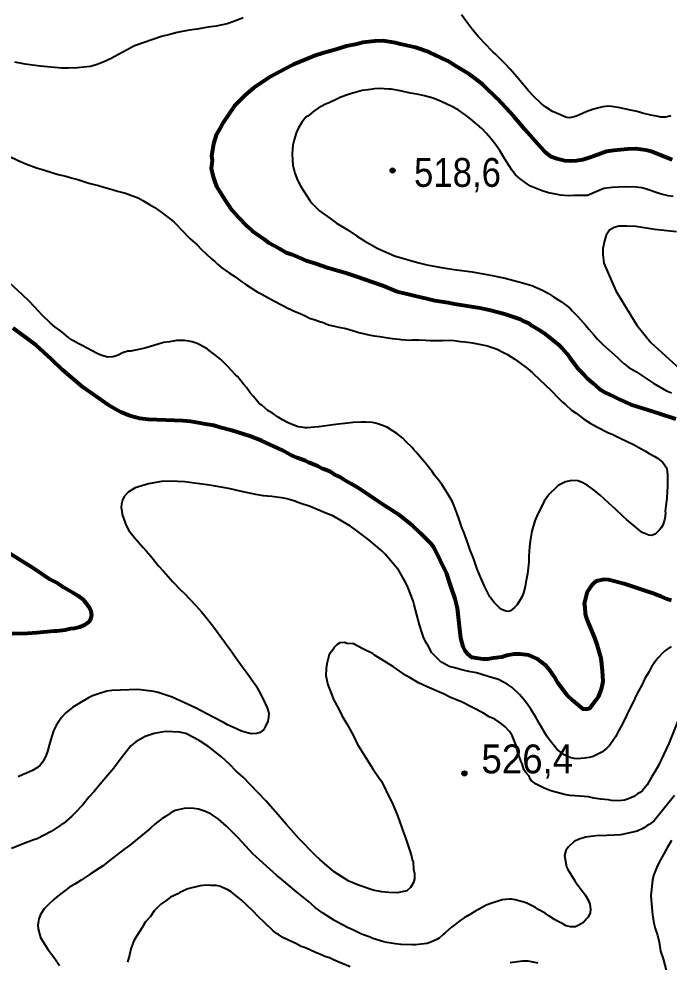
# Model space of a CAD drawing. Header units: metres. Extents: x 547833 to 556102, y 1844799 to 1850994.
# Drawn here: x 549065 to 549448, y 1846301 to 1846857 of the extents above; entities that cross this region are included whole.
import ezdxf

# ---------------------------------------------------------------- set-up
doc = ezdxf.new("R2010")
doc.units = ezdxf.units.M
doc.header["$LTSCALE"] = 6.8
for name, color, linetype, lineweight in [('1', 7, 'Continuous', 25), ('2', 7, 'Continuous', 53), ('5', 7, 'Continuous', 13)]:
    doc.layers.add(name, color=color, linetype=linetype, lineweight=lineweight)

msp = doc.modelspace()

# ---------------------------------------------------------------- hatches: boundary and pattern name
at = {"layer": '5'}
for points in [[(549286.93, 1846767.62, 1), (549283.93, 1846767.62, 1)], [(549329.27, 1846412.4, 1), (549326.27, 1846412.4, 1)]]:
    msp.add_hatch(color=256, dxfattribs=at).paths.add_polyline_path(points)

# ---------------------------------------------------------------- linework, layer by layer
at = {"layer": '1'}
for points in [[(549197.48, 1846857.5), (549195.55, 1846856.75), (549191.42, 1846855.24), (549188.02, 1846854.07), (549181.48, 1846852.64), (549176.73, 1846852.06), (549170.41, 1846850.91), (549165.67, 1846850.34), (549158.49, 1846848.96), (549154.2, 1846847.81), (549149.4, 1846846.59), (549133.35, 1846841.09), (549129.07, 1846838.8), (549126.22, 1846837.19)], [(549368.38, 1846811.49), (549365.74, 1846814.46), (549361.61, 1846819.28), (549358.66, 1846822.72), (549354.66, 1846827.43), (549351.91, 1846830.26), (549345.99, 1846836.26), (549344.56, 1846837.61), (549339.51, 1846842.69), (549337.04, 1846845.31), (549335.86, 1846846.68), (549332.04, 1846851.03), (549329.75, 1846854.18), (549326.09, 1846859.3)], [(549126.22, 1846837.19), (549121.47, 1846834.58), (549119.57, 1846833.59), (549115, 1846831.52), (549110.77, 1846829.86), (549108.94, 1846829.26), (549107.34, 1846828.94), (549099.85, 1846828.03), (549094.29, 1846827.86), (549090.49, 1846827.91), (549084.34, 1846828.43), (549077.81, 1846829.03), (549069.05, 1846830.25), (549062.95, 1846831.41)], [(549274.82, 1846815.71), (549272.37, 1846815.43), (549267.61, 1846814.77), (549260.65, 1846812.74), (549258.97, 1846812.3), (549255.05, 1846810.74), (549252.69, 1846809.73), (549248.45, 1846807.76), (549245.62, 1846806.45), (549241.66, 1846804.26), (549238.99, 1846802.6), (549235.6, 1846799.73), (549234.32, 1846798.97), (549232.15, 1846796.24), (549230.07, 1846792.78), (549228.87, 1846790.17), (549227.39, 1846785.79), (549226.63, 1846782.6), (549226.35, 1846777.49), (549226.41, 1846773.65), (549226.74, 1846770.71), (549227.89, 1846766.01), (549229.48, 1846761.85), (549231.39, 1846758.1), (549233.06, 1846755.44), (549236.66, 1846749.9), (549237.97, 1846748.19), (549242.31, 1846743.84), (549248.38, 1846739.45), (549252.42, 1846736.68), (549259.23, 1846732.37), (549264.18, 1846729.09), (549269.11, 1846726.06), (549276.8, 1846721.72), (549286.6, 1846717.25), (549300.05, 1846713.45), (549305.65, 1846712.1), (549315.15, 1846710.33), (549321.71, 1846709.33), (549332.4, 1846707.94), (549343.05, 1846705.93), (549351.67, 1846704.18), (549362.02, 1846701.51), (549367.41, 1846699.89), (549373.81, 1846697.02), (549377.24, 1846695.17), (549380.32, 1846693.17), (549384.87, 1846690.21), (549388.93, 1846687.2), (549390.29, 1846686.12), (549391.43, 1846684.76), (549394.38, 1846681.75), (549396.21, 1846679.85), (549399.21, 1846676.34), (549401.06, 1846674.2), (549404.06, 1846670.7), (549406.08, 1846668.2), (549408.04, 1846666.19), (549409.43, 1846664.86), (549417.96, 1846657.44), (549418.57, 1846656.8), (549420.02, 1846655.35), (549421.82, 1846653.76), (549424.64, 1846651.58), (549428.81, 1846649.22)], [(549450.75, 1846752.23), (549447.85, 1846752.76), (549443.09, 1846753.95), (549434.34, 1846756.85), (549432.24, 1846757.4), (549428.84, 1846757.88), (549422.71, 1846757.93), (549414.78, 1846757.59), (549409.93, 1846756.98), (549400.32, 1846752.95), (549396.72, 1846752.92), (549392.26, 1846752.91), (549389.05, 1846752.79), (549384.18, 1846753.11), (549382.52, 1846753.54), (549377.22, 1846754.43), (549373.49, 1846755.61), (549366.6, 1846758.43), (549364.85, 1846759.59), (549360.66, 1846762.71), (549357.9, 1846765.13), (549355.89, 1846767.63), (549352.28, 1846773.17), (549350.75, 1846775.72), (549348.76, 1846779.09), (549346.69, 1846782.08), (549343.33, 1846786.53), (549340.77, 1846789.47), (549337.96, 1846792.37), (549331.5, 1846797.96), (549329.59, 1846799.48), (549324.06, 1846803.44), (549319.97, 1846805.58), (549313.96, 1846808.37), (549309.41, 1846810.21), (549304.29, 1846811.61), (549300.62, 1846812.31), (549296.04, 1846813.28), (549291.61, 1846814.14), (549288.94, 1846814.71), (549284.64, 1846815.46), (549283.15, 1846815.54), (549277.65, 1846815.9), (549274.82, 1846815.71)], [(549449.35, 1846799.79), (549446.14, 1846799.14), (549443.36, 1846799.06), (549441.91, 1846799.52), (549437.52, 1846800.25), (549432.56, 1846801.42), (549429.41, 1846802.31), (549424.6, 1846803.37), (549423.04, 1846803.69), (549418.22, 1846804.75), (549417.19, 1846804.88), (549414.36, 1846805.29), (549412.44, 1846805.44), (549409.3, 1846805.18), (549406.84, 1846804.63), (549403.29, 1846803.57), (549399.53, 1846802.22), (549397.23, 1846801.31), (549394.25, 1846799.81), (549392.42, 1846799.21), (549390.56, 1846798.85), (549389.56, 1846798.73), (549388.04, 1846798.8), (549386.84, 1846799.29), (549384.69, 1846800.29), (549381.9, 1846801.35), (549379.61, 1846802.47), (549375.64, 1846804.9), (549372.81, 1846807.34), (549368.38, 1846811.49)], [(549059.13, 1846776.34), (549065.32, 1846773.3), (549069.45, 1846771.64), (549075.7, 1846769.23), (549079.9, 1846767.97), (549085.31, 1846766.22), (549088.46, 1846765.34), (549093.02, 1846764.25), (549096.17, 1846763.36), (549100.1, 1846762.32)], [(549100.1, 1846762.32), (549102.47, 1846761.59), (549106.56, 1846760.19), (549108.79, 1846759.57), (549112.19, 1846758.72), (549115.34, 1846757.83), (549120.32, 1846756.41), (549123.47, 1846755.53), (549128.07, 1846754.19), (549131.25, 1846753.05), (549135.62, 1846751.43), (549138.33, 1846749.99), (549142.16, 1846747.66), (549144.9, 1846745.97), (549148.9, 1846743.29), (549151.42, 1846741.31), (549155.45, 1846738.38), (549156.74, 1846737.15), (549162.38, 1846731.37), (549164.85, 1846728.76), (549166.28, 1846727.41), (549170.4, 1846723.73), (549172.59, 1846721.34), (549175.73, 1846718.42), (549178.59, 1846715.73), (549180.69, 1846714.09), (549182.4, 1846712.52), (549184.95, 1846710.3), (549186.77, 1846708.87), (549189.4, 1846707.04), (549192.42, 1846705.12), (549193.4, 1846704.36), (549196.73, 1846701.97), (549199.08, 1846700.36), (549205.68, 1846696.09), (549207.58, 1846695.06), (549209.87, 1846693.94), (549215.57, 1846690.83), (549220.7, 1846688.16), (549223.69, 1846686.5), (549228.38, 1846684.41), (549230.92, 1846683.32), (549234.41, 1846681.72), (549236.56, 1846680.71), (549239.84, 1846679.72), (549242.91, 1846678.45), (549244.08, 1846678.21), (549247.68, 1846676.74), (549252, 1846675.62), (549253.8, 1846675.33), (549257.84, 1846674.43), (549263.75, 1846672.74), (549265.59, 1846672.2), (549271.46, 1846670.76), (549274.58, 1846670.13), (549277.91, 1846669.77), (549282.56, 1846669.07), (549285.4, 1846668.66), (549289.37, 1846668.25), (549290.54, 1846668.01), (549295.52, 1846667.73), (549296.91, 1846667.77), (549300.96, 1846667.76), (549304.91, 1846667.61), (549307.57, 1846667.55)], [(549452.75, 1846731.49), (549439.99, 1846732.92), (549428.76, 1846734.65), (549423.5, 1846734.92), (549418.79, 1846734.92), (549416.02, 1846734.1), (549413.25, 1846732.45), (549411.31, 1846729.44), (549410.2, 1846726.14), (549409.37, 1846721.76), (549409.37, 1846718.19), (549409.85, 1846713.05), (549416.9, 1846696.66), (549429.33, 1846676.51), (549437.57, 1846666.36), (549454.79, 1846650.55)], [(549117.64, 1846657.71), (549114.13, 1846658.7), (549111.48, 1846659.87), (549107.99, 1846661.52), (549105.44, 1846662.88), (549102.58, 1846664.59), (549100.29, 1846665.7), (549097.18, 1846667.55), (549094.82, 1846669.04), (549091.92, 1846671.39), (549089.87, 1846673.09), (549086.53, 1846675.57), (549083.95, 1846677.64), (549078.79, 1846682.53), (549076.99, 1846684.49), (549071.56, 1846690.41), (549067.43, 1846694.37), (549059.9, 1846701.17)], [(549307.57, 1846667.55), (549311.63, 1846667.53), (549314.55, 1846667.51), (549318.71, 1846667.63), (549321.66, 1846667.36), (549325.63, 1846666.96), (549328.19, 1846666.76), (549332.45, 1846666.14), (549340.38, 1846664.44), (549341.94, 1846664.12), (549343, 1846663.74), (549347.1, 1846662.34), (549350.47, 1846660.6), (549353.18, 1846659.15), (549357.43, 1846656.5), (549360.48, 1846654.34), (549364.82, 1846650.94), (549367.79, 1846648.39), (549372.22, 1846644.24), (549375.08, 1846641.54), (549379.09, 1846637.72), (549382.99, 1846633.76), (549385.47, 1846631.15), (549387.28, 1846629.73), (549390.85, 1846626.48), (549393.62, 1846624.54), (549397.92, 1846621.39), (549401.78, 1846618.82), (549405.72, 1846616.64), (549412.62, 1846613.04), (549414.74, 1846612.28), (549419.46, 1846609.94), (549427.8, 1846605.89), (549430.51, 1846604.45), (549434.45, 1846602.26), (549436.52, 1846600.87), (549439.9, 1846599.12), (549441.41, 1846598.17), (549442.53, 1846597.29), (549444.35, 1846595.86), (549445.25, 1846594.71), (549446.46, 1846593.08), (549447, 1846591.75), (549447.39, 1846588.51), (549447.37, 1846585.59), (549447.38, 1846581.29), (549447.22, 1846578.48), (549446.92, 1846574.64), (549446.47, 1846570.03), (549446.09, 1846566.94), (549446.1, 1846565.8), (549445.71, 1846562.71), (549445.43, 1846560.91), (549444.56, 1846558.65), (549443.6, 1846557.14), (549442.83, 1846556.16), (549441.6, 1846554.87), (549440.8, 1846554.14), (549440, 1846553.41), (549438.21, 1846552.56), (549436.29, 1846552.7), (549432.55, 1846554.28), (549429.05, 1846557.02), (549423.25, 1846562.01), (549421.54, 1846563.58)], [(549296.99, 1846604.45), (549293.43, 1846607.69), (549291.52, 1846609.86), (549288.02, 1846612.6), (549285.81, 1846614.11), (549282.51, 1846616.24), (549280.01, 1846617.08), (549276.16, 1846618.51), (549273.68, 1846619.1), (549269.74, 1846619.25), (549266.68, 1846619.39), (549262.15, 1846619.09), (549259.02, 1846618.84), (549253.67, 1846618.06), (549250.42, 1846617.67), (549241.93, 1846616.64), (549239.43, 1846616.33), (549235.16, 1846616.07), (549234.02, 1846616.05), (549231.57, 1846616.39), (549229.76, 1846616.68), (549226.31, 1846618.03), (549223.91, 1846619.01), (549220.53, 1846620.75), (549218.07, 1846622.23), (549214.74, 1846624.61), (549212.84, 1846625.64), (549212, 1846626.3), (549208.33, 1846629.4), (549207.24, 1846630.03), (549206.06, 1846631.41), (549203.42, 1846634.38), (549201.62, 1846636.7), (549199.34, 1846639.84), (549197.71, 1846641.79), (549193.99, 1846646.28), (549192.98, 1846647.3), (549190.37, 1846650.02), (549188.18, 1846652.42), (549184.17, 1846656.24), (549181.23, 1846658.54), (549177.45, 1846661.5), (549176.19, 1846662.49), (549171.44, 1846665.08), (549170.35, 1846665.71), (549167.32, 1846666.73), (549165.51, 1846667.02), (549162.92, 1846667.47), (549161.03, 1846667.36), (549158.12, 1846667.39), (549156.26, 1846667.04), (549154.12, 1846666.68), (549150.74, 1846666.21), (549147.88, 1846665.56), (549144.87, 1846664.53), (549139.5, 1846662.86), (549137.78, 1846662.63), (549133.96, 1846661.78), (549131.28, 1846661.17), (549129.53, 1846661.18), (549126.44, 1846660.17), (549124.12, 1846659), (549122.72, 1846658.48), (549120.61, 1846657.87), (549117.64, 1846657.71)], [(549428.81, 1846649.22), (549434.7, 1846645.33), (549439.31, 1846642.16), (549446.85, 1846637.88), (549449.76, 1846636.64)], [(549421.54, 1846563.58), (549416.55, 1846568.17), (549412.85, 1846571.52), (549407.72, 1846576.22), (549404.47, 1846578.99), (549400.02, 1846582.25), (549397.17, 1846583.8), (549394.52, 1846584.75), (549391.07, 1846584.96), (549387.36, 1846584.26), (549386.17, 1846583.61), (549382.94, 1846582.07), (549381.12, 1846580.33), (549377.85, 1846577.02), (549374.81, 1846572.85), (549373.47, 1846570.28), (549370.91, 1846565.29), (549369.26, 1846561.16), (549367.46, 1846555.11), (549366.52, 1846549.3), (549366.06, 1846545.82), (549365.7, 1846540.46), (549365.62, 1846536.9), (549365.12, 1846531.65), (549364.94, 1846529.98), (549364.02, 1846525.05), (549363.57, 1846522.47), (549362.5, 1846518.79), (549361.74, 1846516.67), (549360.08, 1846513.68), (549358.57, 1846511.47), (549357.34, 1846510.18), (549354.91, 1846508.24), (549353.45, 1846507.81), (549352.17, 1846507.91), (549349.88, 1846509.02), (549348.23, 1846510.09), (549345.2, 1846513.14), (549342.78, 1846516.39), (549341.47, 1846518.77), (549339.43, 1846523.08), (549338.04, 1846526.21), (549335.9, 1846531.27), (549335.22, 1846532.7), (549333.05, 1846539.15), (549331.08, 1846543.85), (549330.08, 1846546.9), (549329.04, 1846550.19), (549327.19, 1846555.04), (549326.48, 1846556.72), (549324.7, 1846561.96), (549323.53, 1846565.36), (549321.7, 1846569.95), (549320.59, 1846572.86), (549318.22, 1846576.75), (549316.64, 1846579.34), (549314.47, 1846582.63), (549312.8, 1846584.83), (549310.13, 1846588.05), (549308.72, 1846590.29), (549306.95, 1846592.36), (549304.84, 1846595.14), (549299.22, 1846601.8), (549297.93, 1846603.04), (549296.99, 1846604.45)], [(549301.31, 1846500.01), (549298.13, 1846511.67), (549297.49, 1846513.96), (549294.46, 1846522.16), (549293.31, 1846524.64), (549289.02, 1846531.84), (549287.55, 1846533.9), (549281.11, 1846541.48), (549279.15, 1846543.49), (549271.73, 1846549.84), (549269.86, 1846551.11), (549264.43, 1846555.21), (549260.64, 1846558), (549250.16, 1846564.12), (549247.16, 1846565.4), (549241.06, 1846567.8), (549236.9, 1846569.56), (549230.72, 1846571.59), (549227.34, 1846572.94), (549223.23, 1846574.21), (549221.46, 1846574.51), (549214.28, 1846575.55), (549211.77, 1846575.76), (549209.41, 1846575.87), (549204.97, 1846576.73), (549201.16, 1846577.54), (549195.58, 1846578.64), (549189.73, 1846579.96), (549185.67, 1846580.74), (549178.84, 1846581.95), (549176.31, 1846582.41), (549165.86, 1846583.82), (549162.98, 1846584.12), (549154.63, 1846584.53), (549149.32, 1846584.3), (549141.65, 1846583.06), (549133.88, 1846580.57), (549129.69, 1846578.11), (549127.39, 1846575.5), (549126.39, 1846573.4), (549125.79, 1846570.98), (549125.63, 1846569.1), (549125.86, 1846567.14), (549126.24, 1846564.83), (549127.91, 1846559.94), (549128.3, 1846558.74), (549130.15, 1846555.48), (549133.21, 1846551.49), (549135.77, 1846548.56), (549138.61, 1846545.41), (549140.3, 1846543.61), (549143.03, 1846540.33), (549147.64, 1846534.65), (549150.47, 1846531.5), (549153.17, 1846528.46), (549156.01, 1846525.31), (549160.78, 1846520.4), (549162.72, 1846518.64), (549169.51, 1846511.22), (549173.16, 1846507.42), (549174.91, 1846505.14), (549179.65, 1846499.36), (549186.42, 1846489.96), (549187.89, 1846487.9), (549189.67, 1846485.37)], [(549449.54, 1846487.06), (549446.31, 1846484.96), (549444.52, 1846483.27), (549441.86, 1846480.49), (549440.23, 1846478.44), (549438.01, 1846475.09), (549436.57, 1846472.45), (549433.86, 1846467.93), (549432.37, 1846464.66), (549430.21, 1846460.82), (549429.01, 1846458.21), (549427.23, 1846454.28), (549424.27, 1846448.62), (549423.49, 1846446.79), (549420.46, 1846440.75), (549418.91, 1846437.97), (549416.77, 1846433.88), (549415.17, 1846431.6), (549413.14, 1846428.76), (549411.48, 1846426.96), (549408.74, 1846424.92), (549406.76, 1846423.82), (549403.58, 1846422.35), (549401.29, 1846421.72), (549398.49, 1846421.28), (549394.3, 1846421.05), (549392.32, 1846421.07), (549390.41, 1846421.48), (549386.49, 1846423.26), (549382.27, 1846426.63), (549380.82, 1846428.45), (549378.23, 1846431.62), (549376.32, 1846434.26), (549374.62, 1846437.17), (549371.84, 1846442.06), (549369.85, 1846445.42), (549366.82, 1846450.29), (549364.74, 1846453.28), (549362.56, 1846456.13), (549360.13, 1846458.95), (549355.96, 1846462.94), (549352.88, 1846464.95), (549347.73, 1846467.71), (549341.83, 1846469.52), (549338.1, 1846470.71), (549334.78, 1846471.57), (549331.35, 1846472.3), (549326.77, 1846473.27), (549322.04, 1846474.59), (549318.72, 1846475.45), (549314.74, 1846477.73), (549313.41, 1846478.57), (549309.51, 1846482.34), (549308.63, 1846483.48), (549306.15, 1846487.91), (549305.41, 1846488.94), (549303.74, 1846492.72), (549302.68, 1846495.58), (549301.31, 1846500.01)], [(549189.67, 1846485.37), (549193.35, 1846480.21), (549196.87, 1846475.4), (549199.22, 1846472.2), (549200.39, 1846470.59), (549204.84, 1846464.16), (549205.74, 1846462.77), (549208.09, 1846458.45), (549210.38, 1846453.51), (549211.53, 1846451.03), (549212.52, 1846447.8), (549212.28, 1846445.54), (549211.93, 1846443.14), (549210.66, 1846440.15), (549209.52, 1846438.16), (549207.35, 1846436.55), (549205.45, 1846435.84), (549202.62, 1846435.64), (549200.58, 1846436.15), (549196.49, 1846437.18), (549193.47, 1846438.7), (549188.24, 1846441.08), (549186.14, 1846442.08), (549179.8, 1846445.58), (549169.26, 1846451.08), (549155.53, 1846457.33), (549147.42, 1846460), (549144.75, 1846460.57), (549135.45, 1846461.75), (549120.13, 1846461.25), (549117.09, 1846460.78), (549111.11, 1846458.86), (549108.71, 1846458.1), (549106.24, 1846456.95), (549099.96, 1846453.26), (549097.08, 1846451.32), (549092.88, 1846448), (549090.46, 1846445.24), (549087.26, 1846440.67), (549085.63, 1846437.51), (549084.64, 1846434.29), (549083.12, 1846429.04), (549082.07, 1846425.2), (549081.04, 1846422.23), (549079.17, 1846419.05), (549077.76, 1846417.28), (549076.19, 1846415.86), (549073.28, 1846414.16), (549069.88, 1846412.42), (549067.38, 1846411.51), (549064.91, 1846410.37)], [(549455.71, 1846448.61), (549448.23, 1846429.93), (549442.15, 1846416.96), (549439.93, 1846413.27), (549438.2, 1846410.64), (549435.32, 1846405.65), (549432.66, 1846402.31), (549431.37, 1846401.15), (549429.64, 1846400.34), (549427.6, 1846398.69), (549424.31, 1846397.3), (549421.95, 1846396.63), (549418.75, 1846396.27), (549414.48, 1846396.39), (549412.61, 1846396.79), (549408.11, 1846397.09), (549403.97, 1846397.84), (549400.86, 1846398.5), (549393.07, 1846399.24), (549389.82, 1846399.28), (549386.71, 1846399.94), (549378.56, 1846402.05), (549374.73, 1846403.65), (549370.01, 1846405.95), (549367.11, 1846408.26), (549366.4, 1846409.19), (549365.81, 1846410.75), (549363.94, 1846412.97), (549362.74, 1846414.65), (549361.75, 1846417.99), (549360.95, 1846419.72), (549359.11, 1846425.19), (549358.3, 1846428.75), (549355.8, 1846434.75), (549354.32, 1846437.01), (549351.78, 1846439.77), (549349.55, 1846441.54), (549345.59, 1846444.34), (549342.38, 1846445.8), (549338.9, 1846447.84), (549325.99, 1846454.48), (549319.62, 1846457), (549315.74, 1846459), (549305.72, 1846463.34), (549300.78, 1846465.82), (549295.79, 1846468.7), (549293.21, 1846470.03), (549285.94, 1846475.08), (549275.25, 1846481.78), (549273.91, 1846482.84), (549267.9, 1846485.81), (549262.51, 1846488.64), (549258.42, 1846488.99), (549257.35, 1846489.48), (549254.32, 1846489.34), (549252.81, 1846488.36), (549250.82, 1846486.3), (549250.33, 1846485.24), (549248.02, 1846482.34), (549246.61, 1846476.91), (549246.3, 1846474.24), (549246.18, 1846469.97), (549246.68, 1846467.39), (549247.39, 1846464.63), (549249.18, 1846459.56), (549250.62, 1846455.87), (549253.7, 1846450.14), (549255.53, 1846446.5), (549258.52, 1846441.56), (549262.36, 1846434.5), (549264.51, 1846429.88), (549269.47, 1846421.92), (549273.89, 1846415.13), (549277.55, 1846409.66), (549278.97, 1846407.8), (549281.66, 1846402.02), (549285.86, 1846393.57), (549288.36, 1846387.57), (549289.62, 1846383.66), (549290.73, 1846380.95), (549291.99, 1846377.04), (549293.11, 1846374.32), (549296.47, 1846364.37), (549296.87, 1846362.59), (549297.01, 1846361.39), (549297.54, 1846360.23), (549297.82, 1846356), (549298.31, 1846353.43), (549298.28, 1846350.18), (549297.7, 1846348.08)], [(549297.7, 1846348.08), (549296.02, 1846345.06), (549293.8, 1846343.18), (549288.06, 1846341.92), (549283.17, 1846342.18), (549279.07, 1846342.53), (549274.09, 1846343.58), (549265.45, 1846346.46), (549259.71, 1846348.85), (549250.97, 1846354.34), (549242.64, 1846361.71), (549239.92, 1846364.24), (549230.29, 1846374.1), (549222.66, 1846382.36), (549216.55, 1846389.77), (549210.75, 1846396.21), (549197.42, 1846410.11), (549193.36, 1846413.7), (549189.48, 1846417.52), (549184.71, 1846422.05), (549177.13, 1846428.08), (549172.1, 1846431.36), (549168.62, 1846433.4), (549163.68, 1846435.88), (549159.94, 1846436.67), (549151.8, 1846436.97), (549149.4, 1846436.7), (549145.04, 1846435.8), (549139.75, 1846434.18), (549134.24, 1846430.92), (549131.26, 1846428.56), (549124.34, 1846419.87), (549121.19, 1846415.46), (549114.22, 1846407.16), (549109.56, 1846401.77), (549106.68, 1846398.61), (549102.95, 1846393.93), (549098.07, 1846388.71), (549096.43, 1846387.1), (549091.63, 1846382.91), (549090.3, 1846382.15), (549084.26, 1846378.22), (549076.04, 1846373.84), (549074.08, 1846373.22), (549068.83, 1846371.2), (549065.54, 1846369.82), (549060.88, 1846368.07)], [(549451.57, 1846399.34), (549439.38, 1846384.26), (549438.24, 1846383.39), (549436.5, 1846382.32), (549435.47, 1846381.59), (549433.86, 1846380.41), (549432.94, 1846379.81), (549429.52, 1846378.31), (549419.84, 1846376.22), (549415.89, 1846376.02), (549411.7, 1846375.79), (549405.28, 1846375.56)], [(549272.22, 1846315.85), (549267.19, 1846317.64), (549262.72, 1846319.86), (549258.8, 1846321.65), (549253, 1846324.71), (549251.15, 1846325.74), (549244.06, 1846330.26), (549239.87, 1846333.38), (549235.62, 1846336.99), (549228.77, 1846342.66), (549220.27, 1846349.88), (549217.14, 1846352.38), (549203.07, 1846364.91), (549194.7, 1846374.25), (549192.6, 1846376.37), (549187.58, 1846381.26), (549182.76, 1846385.54), (549178.48, 1846388.28), (549175.32, 1846389.91), (549171.08, 1846391.28), (549168.3, 1846391.71), (549163.95, 1846391.84), (549162.72, 1846391.7), (549157.29, 1846390.47), (549154.84, 1846389.07), (549151.61, 1846386.97), (549149.76, 1846385.77), (549145.31, 1846382.41), (549142.84, 1846380.15), (549141.48, 1846379), (549135.02, 1846373.69), (549130.37, 1846369.81), (549127.03, 1846367.57), (549120.32, 1846362.23), (549114.51, 1846357.73), (549112.45, 1846356.25), (549107.37, 1846352.95), (549101.93, 1846349.48), (549098.24, 1846347.08), (549095.22, 1846345.25), (549087.46, 1846339.41), (549086.1, 1846338.27), (549082.41, 1846334.75), (549080.29, 1846332.65), (549077.96, 1846329.16), (549077.12, 1846326.71), (549076.42, 1846323.04), (549076.67, 1846320.83), (549077.38, 1846317.82), (549078.12, 1846315.67), (549080.14, 1846312.06), (549082.38, 1846308.71), (549085.74, 1846304.26), (549086.48, 1846303.23), (549089.29, 1846299.21)], [(549405.28, 1846375.56), (549399.06, 1846374.73), (549395.33, 1846373.69), (549392.4, 1846372.24), (549389.03, 1846369.13), (549387.54, 1846366.98), (549386.76, 1846364.04), (549387.89, 1846357.35), (549388.57, 1846355.69), (549392.8, 1846348.98), (549393.98, 1846347.38), (549397.06, 1846343.14), (549398.94, 1846340.75), (549400.8, 1846337.49), (549401.67, 1846335.24), (549402.01, 1846332.3), (549401.88, 1846330.18), (549400.55, 1846327.67), (549399.9, 1846326.85), (549397.81, 1846324.51), (549394.79, 1846322.68), (549393.13, 1846322), (549390.17, 1846321.91), (549387.61, 1846322.61), (549385.76, 1846323.64), (549382.6, 1846325.26), (549380.75, 1846326.29), (549377.53, 1846328.41), (549375.24, 1846330.01), (549371.67, 1846331.96), (549369.66, 1846333.34), (549366.39, 1846334.83), (549364.54, 1846335.86), (549362.09, 1846336.7), (549360.56, 1846337.02), (549357.73, 1846337.94), (549355.47, 1846338.18), (549354.22, 1846338.29), (549351.88, 1846338.15), (549350.06, 1846337.82), (549348.73, 1846337.54), (549344.54, 1846336.2), (549340.63, 1846334.64), (549337.83, 1846333.08), (549333.86, 1846330.9), (549331.31, 1846329.37), (549327.59, 1846327.21), (549325.28, 1846325.71), (549322.32, 1846323.39), (549320.15, 1846321.78), (549316.32, 1846318.37), (549315.31, 1846317.39), (549312.81, 1846315.37), (549311.89, 1846314.77), (549307.9, 1846312.83), (549305.86, 1846312.23), (549302.32, 1846311.7), (549298.89, 1846311.31), (549297.15, 1846311.37), (549290.57, 1846311.49), (549287.17, 1846311.97), (549282, 1846312.75), (549280.34, 1846313.18), (549273.8, 1846315.04), (549272.22, 1846315.85)], [(549449.83, 1846372.84), (549447.09, 1846368.48), (549443.24, 1846361.37), (549441.39, 1846358.13), (549439.22, 1846352.22), (549438.52, 1846349.51), (549437.52, 1846340.49), (549437.88, 1846335.48), (549438.61, 1846329.09), (549439.37, 1846324.12), (549440.14, 1846320.97), (549441.39, 1846317.06), (549442.46, 1846312.94), (549443.27, 1846307.57), (549444.79, 1846303.09), (549446.85, 1846295.63)], [(549260.43, 1846298.37), (549253.41, 1846301.42), (549250.65, 1846302.52), (549248.3, 1846303.67), (549246.21, 1846304.24), (549243.01, 1846305.7), (549239.63, 1846306.94), (549234.08, 1846309.55), (549231.55, 1846310.47), (549228.52, 1846312.15), (549226.61, 1846312.95), (549220.84, 1846315.73), (549218.21, 1846317.46), (549217.15, 1846317.94), (549215.14, 1846319.54), (549210.16, 1846324.23), (549206.29, 1846328.04), (549203.31, 1846331.14), (549196.28, 1846337.83), (549190.28, 1846342.61), (549188.32, 1846343.81), (549183.43, 1846345.88), (549181.57, 1846346.28), (549178.33, 1846346.31), (549175.88, 1846346.44), (549172.07, 1846346.21), (549164.79, 1846344.38), (549160.18, 1846342.23), (549158.85, 1846341.48), (549154.63, 1846339.38), (549151.84, 1846337.24), (549148.83, 1846335.28), (549145.02, 1846331.41), (549142.76, 1846328.12), (549139.88, 1846324.96), (549137.85, 1846321.5), (549134.75, 1846316.7), (549133.07, 1846313.67), (549131.17, 1846309.01), (549130.38, 1846305.28), (549129.24, 1846301.1)], [(549371.24, 1846300.61), (549365.24, 1846301.76), (549362, 1846301.79), (549354.63, 1846300.75)]]:
    msp.add_lwpolyline(points, dxfattribs=at)
at = {"layer": '2'}
for points in [[(549375.33, 1846778.49), (549372.57, 1846781.42), (549363.31, 1846791.69), (549356.77, 1846799.45), (549347.29, 1846809.91), (549338.66, 1846818.23), (549333.55, 1846822.31), (549330.48, 1846824.39), (549322.65, 1846829.16), (549317.85, 1846832.26), (549306.96, 1846837.3), (549298.97, 1846840.03), (549290.04, 1846842.05), (549287.11, 1846842.94), (549279.91, 1846843.94), (549275.07, 1846843.8), (549267.88, 1846842.98), (549263.36, 1846841.86), (549258.21, 1846840.87), (549253.33, 1846839.31), (549244.9, 1846836.94), (549239.44, 1846835.11), (549235.76, 1846833.68), (549227.07, 1846830.06), (549221.7, 1846827.43), (549213.32, 1846822.84), (549203.75, 1846816.29), (549198.56, 1846812.06), (549192.41, 1846805.7), (549185.64, 1846795.83), (549184.13, 1846793.03), (549181.74, 1846789.12), (549179.98, 1846783.25), (549178.75, 1846776.24), (549179.07, 1846773.44), (549178.59, 1846768.73), (549179.76, 1846763.81), (549180.7, 1846760.88), (549181.81, 1846758.18), (549186.53, 1846750.42), (549189.7, 1846745.72), (549194.55, 1846740.4), (549200.07, 1846734.55), (549202.78, 1846732.03), (549209.8, 1846727.16), (549212.47, 1846725.04), (549218.92, 1846721.72), (549222.83, 1846719.33), (549226.21, 1846718.1), (549234.29, 1846714.56), (549240.16, 1846712.8), (549247.53, 1846710.2), (549257.97, 1846707.33), (549264.28, 1846705.22), (549273.35, 1846702), (549279.65, 1846699.88), (549288.14, 1846696.39), (549290.45, 1846695.64), (549294.8, 1846694.72), (549298.76, 1846693.75), (549305.6, 1846692.3), (549310.4, 1846691.02), (549318.21, 1846689.89), (549321.94, 1846689.1), (549336.78, 1846686.73)], [(549450.1, 1846773.82), (549437.79, 1846778.9), (549434.68, 1846779.56), (549428.73, 1846780.3), (549423.89, 1846780.15), (549419.68, 1846779.88), (549415.68, 1846779.42), (549411.51, 1846778.75), (549406.05, 1846776.92), (549401.8, 1846775.22), (549397.49, 1846773.92), (549393.72, 1846773.29), (549390.3, 1846773.11), (549386.84, 1846773.32), (549382.26, 1846774.42), (549378.89, 1846775.66), (549375.33, 1846778.49)], [(549336.78, 1846686.73), (549342.37, 1846685.54), (549351.34, 1846683.12), (549360.81, 1846679.95), (549362.32, 1846679.11), (549365.3, 1846677.83), (549366.41, 1846676.94), (549371.83, 1846673.71), (549374.45, 1846671.99), (549383.35, 1846664.9), (549385.4, 1846662.91), (549388.2, 1846659.59), (549389.89, 1846657.15), (549394.66, 1846650.81), (549398.31, 1846647.18), (549400.4, 1846644.78), (549403.29, 1846642.48), (549407.11, 1846639.07), (549411.03, 1846636.68), (549415.74, 1846634.39), (549419.6, 1846632.4), (549425.78, 1846629.66), (549442.75, 1846624.5), (549452.21, 1846621.33)], [(549297.33, 1846558.25), (549289.54, 1846564.45), (549280.83, 1846569.94), (549274.92, 1846573.92), (549270.74, 1846576.88), (549265.27, 1846580.51), (549261.13, 1846583.08), (549256.6, 1846585.6), (549254.2, 1846587.15), (549250.78, 1846588.78), (549248.82, 1846589.98), (549246.46, 1846591.13), (549244.15, 1846591.88), (549241.35, 1846593.38), (549235.84, 1846595.59), (549234.11, 1846596.6), (549229.27, 1846598.28), (549225.22, 1846600.05), (549220.47, 1846602.74), (549208.51, 1846608.27), (549201.32, 1846611.09), (549190.83, 1846614.36), (549183.95, 1846616.2), (549180.17, 1846617.39), (549174, 1846618.31), (549172.13, 1846618.71), (549166.36, 1846619.67), (549162.05, 1846620.2), (549141.54, 1846620.91), (549136.61, 1846621.56), (549130.57, 1846623.1), (549125.28, 1846625.13), (549118.12, 1846629.38), (549102.96, 1846640), (549091.08, 1846650.18), (549084.5, 1846656.52), (549075.47, 1846664.8), (549062, 1846674.8)], [(549449.77, 1846514.26), (549447.2, 1846515.11), (549443.71, 1846516.52), (549442.52, 1846516.96), (549438.84, 1846518.35), (549436.65, 1846519.24), (549421.89, 1846524.05), (549412.6, 1846526.41), (549410.16, 1846526.54), (549406.39, 1846525.91), (549404.83, 1846525.33), (549403.02, 1846523.5), (549401.78, 1846521.95), (549400.05, 1846519.32), (549398.2, 1846512.44), (549398.65, 1846510.26), (549398.88, 1846506.45), (549399.87, 1846503.12), (549404.33, 1846492.3), (549405.85, 1846487.82), (549408.13, 1846480.18), (549408.95, 1846472.99), (549409.27, 1846466.56), (549408.48, 1846462.83), (549408.04, 1846461.36), (549406.45, 1846457.54), (549405.25, 1846455.58), (549401.36, 1846450.69), (549400.21, 1846450.16), (549397.76, 1846450.28), (549391.54, 1846455.24), (549388.33, 1846458.52), (549382.86, 1846465.79), (549380.85, 1846469.2), (549378.45, 1846472.57), (549375.64, 1846475.9), (549370.53, 1846479.97), (549365.64, 1846482.04), (549360.31, 1846482.65), (549357.07, 1846482.69), (549352.72, 1846481.79), (549349.79, 1846480.86), (549344.6, 1846480.27), (549341.63, 1846479.73), (549338.61, 1846479.59), (549332.21, 1846480.68), (549329.55, 1846482.81), (549328.12, 1846484.67), (549327.05, 1846486.98), (549325.66, 1846492.08), (549323.67, 1846509.65), (549322.24, 1846515.16), (549319.42, 1846523.94), (549317.32, 1846529.97), (549309.92, 1846545.32), (549308.27, 1846547.36), (549301.86, 1846553.91), (549297.33, 1846558.25)], [(549055.49, 1846544.8), (549066.38, 1846537.94), (549073.76, 1846533.52), (549083.63, 1846526.75), (549088.34, 1846524.45), (549091.63, 1846522.19), (549097.06, 1846518.96), (549100.08, 1846517.28), (549103.19, 1846514.81), (549104.13, 1846513.7), (549106.98, 1846509.97), (549107.78, 1846508.25), (549108.1, 1846505.45), (549107.39, 1846502.74), (549106.51, 1846501.63), (549105.4, 1846500.69), (549103.89, 1846499.71), (549101.19, 1846498.6), (549098.04, 1846497.84), (549095.64, 1846497.56), (549092.49, 1846496.8), (549087.7, 1846496.26), (549085.88, 1846496.25), (549075.89, 1846495.12), (549070.47, 1846494.71), (549061.37, 1846494.69)]]:
    msp.add_lwpolyline(points, dxfattribs=at)
at = {"layer": '5'}
for centre in [(549285.43, 1846767.62), (549327.77, 1846412.4)]:
    msp.add_circle(centre, 1.5, dxfattribs=at)

# ---------------------------------------------------------------- texts
for s, width, p in [('518,6', 0.9, (549298.07, 1846757.99)), ('526,4', 0.95, (549337.77, 1846412.4))]:
    msp.add_text(s, height=17, dxfattribs=dict(at, width=width)).set_placement(p)

doc.saveas('drawing.dxf')
